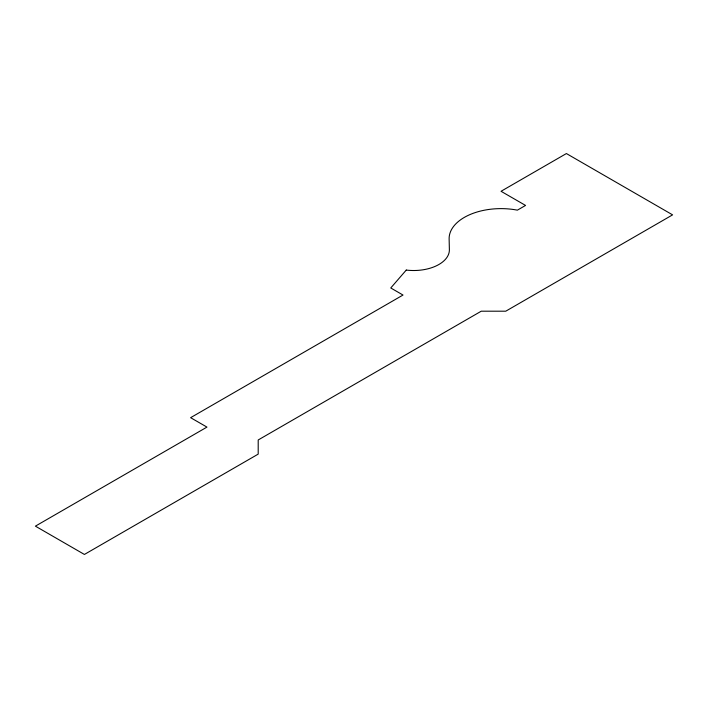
<?xml version="1.0" encoding="UTF-8"?>
<svg xmlns="http://www.w3.org/2000/svg" width="708" height="708" viewBox="0 0 708 708"><rect width="100%" height="100%" fill="white"/><g stroke="black" fill="none" stroke-linecap="round" stroke-linejoin="round"><path stroke-width="1.06" d="M406.259 270.075L390.763 287.97L403.011 295.041L190.611 417.676L206.957 427.101L35.4 526.15L84.411 554.452L258.199 454.12L258.199 439.969L481.245 311.193L505.76 311.193L672.6 214.86L566.4 153.548L501.043 191.284L525.557 205.435L517.389 210.152A51.896 29.966 0 0 0 449.129 238.977L449.376 249.623A35.719 20.62 0 0 1 406.259 270.075"/></g></svg>
